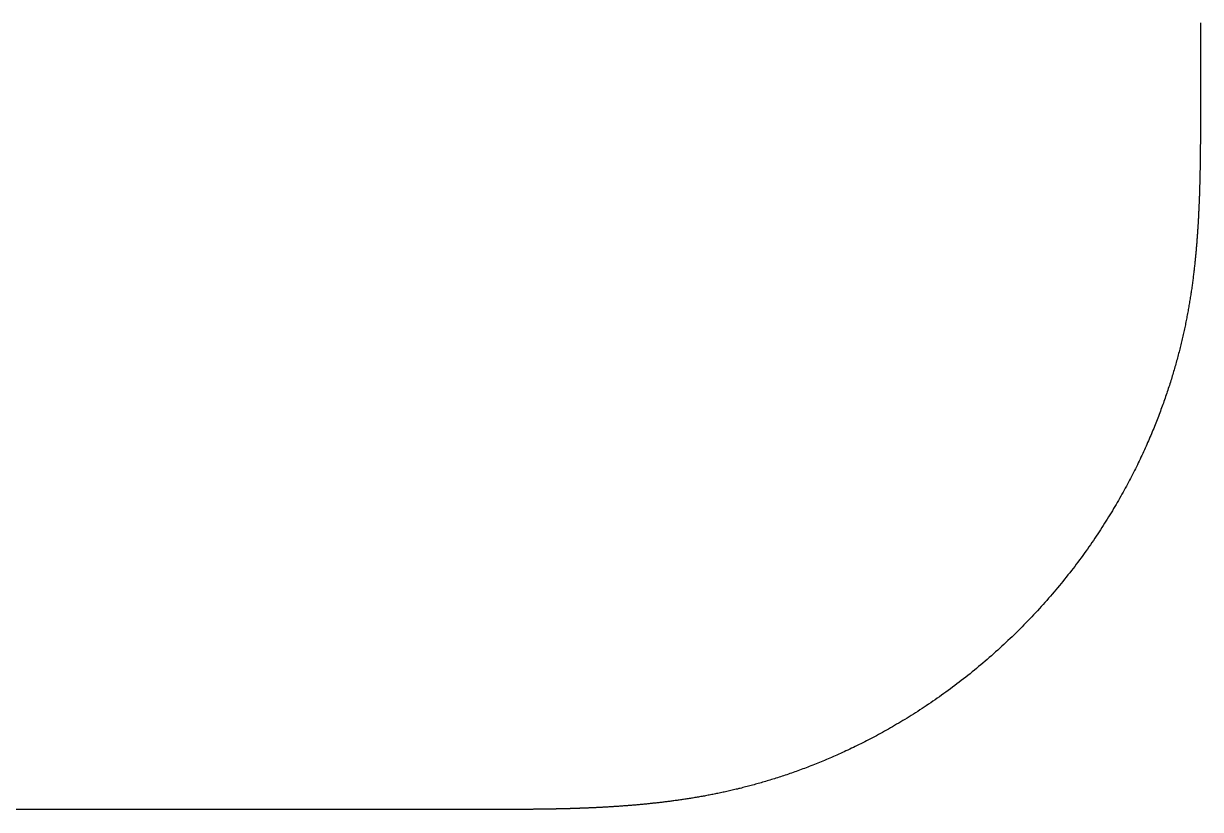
# Model space of a CAD drawing. Extents: x 45 to 235, y 1 to 395.
# Drawn here: x 89.61 to 134.58, y 299.06 to 329.12 of the extents above; entities that cross this region are included whole.
import ezdxf

# ---------------------------------------------------------------- set-up
doc = ezdxf.new("R2010")
doc.units = 0

msp = doc.modelspace()

# ---------------------------------------------------------------- linework, layer by layer
at = {"layer": 'Layer 1'}
for p, q in [((134.584, 329.139), (134.584, 329.116)), ((134.584, 329.116), (134.584, 329.092)), ((134.584, 329.092), (134.584, 329.068)), ((134.584, 329.068), (134.584, 329.045)), ((134.584, 329.045), (134.584, 329.022)), ((134.584, 329.022), (134.584, 328.998)), ((134.584, 328.998), (134.584, 328.975)), ((134.584, 328.975), (134.584, 328.952)), ((134.584, 328.952), (134.584, 328.93)), ((134.584, 328.93), (134.584, 328.907)), ((134.584, 328.907), (134.584, 328.884)), ((134.584, 328.884), (134.584, 328.862)), ((134.584, 328.862), (134.584, 328.84)), ((134.584, 328.84), (134.584, 328.818)), ((134.584, 328.818), (134.584, 328.795)), ((134.584, 328.795), (134.584, 328.774)), ((134.584, 328.774), (134.584, 328.752)), ((134.584, 328.752), (134.584, 328.73)), ((134.584, 328.73), (134.584, 328.709)), ((134.584, 328.709), (134.584, 328.687)), ((134.584, 328.687), (134.584, 328.666)), ((134.584, 328.666), (134.584, 328.645)), ((134.584, 328.645), (134.584, 328.624)), ((134.584, 328.624), (134.584, 328.603)), ((134.584, 328.603), (134.584, 328.583)), ((134.584, 328.583), (134.584, 328.562)), ((134.584, 328.562), (134.584, 328.542)), ((134.584, 328.542), (134.584, 328.521)), ((134.584, 328.521), (134.584, 328.501)), ((134.584, 328.501), (134.584, 328.481)), ((134.584, 328.481), (134.584, 328.461)), ((134.584, 328.461), (134.584, 328.441)), ((134.584, 328.441), (134.584, 328.421)), ((134.584, 328.421), (134.584, 328.402)), ((134.584, 328.402), (134.584, 328.382)), ((134.584, 328.382), (134.584, 328.363)), ((134.584, 328.363), (134.584, 328.343)), ((134.584, 328.343), (134.584, 328.324)), ((134.584, 328.324), (134.584, 328.305)), ((134.584, 328.305), (134.584, 328.286)), ((134.584, 328.286), (134.584, 328.267)), ((134.584, 328.267), (134.584, 328.249)), ((134.584, 328.249), (134.584, 328.23)), ((134.584, 328.23), (134.584, 328.211)), ((134.584, 328.211), (134.584, 328.193)), ((134.584, 328.193), (134.584, 328.175)), ((134.584, 328.175), (134.584, 328.157)), ((134.584, 328.157), (134.584, 328.138)), ((134.584, 328.138), (134.584, 328.121)), ((134.584, 328.121), (134.584, 328.103)), ((134.584, 328.103), (134.584, 328.085)), ((134.584, 328.085), (134.584, 328.067)), ((134.584, 328.067), (134.584, 328.05)), ((134.584, 328.05), (134.584, 328.032)), ((134.584, 328.032), (134.584, 328.015)), ((134.584, 328.015), (134.584, 327.998)), ((134.584, 327.998), (134.584, 327.98)), ((134.584, 327.98), (134.584, 327.963)), ((134.584, 327.963), (134.584, 327.946)), ((134.584, 327.946), (134.584, 327.929)), ((134.584, 327.929), (134.584, 327.913)), ((134.584, 327.913), (134.584, 327.896)), ((134.584, 327.896), (134.584, 327.879)), ((134.584, 327.879), (134.584, 327.863)), ((134.584, 327.863), (134.584, 327.846)), ((134.584, 327.846), (134.584, 327.83)), ((134.584, 327.83), (134.584, 327.814)), ((134.584, 327.814), (134.584, 327.797)), ((134.584, 327.797), (134.584, 327.781)), ((134.584, 327.781), (134.584, 327.765)), ((134.584, 327.765), (134.584, 327.749)), ((134.584, 327.749), (134.584, 327.733)), ((134.584, 327.733), (134.584, 327.718)), ((134.584, 327.718), (134.584, 327.702)), ((134.584, 327.702), (134.584, 327.686)), ((134.584, 327.686), (134.584, 327.671)), ((134.584, 327.671), (134.584, 327.655)), ((134.584, 327.655), (134.584, 327.64)), ((134.584, 327.64), (134.584, 327.624)), ((134.584, 327.624), (134.584, 327.609)), ((134.584, 327.609), (134.584, 327.593)), ((134.584, 327.593), (134.584, 327.578)), ((134.584, 327.578), (134.584, 327.563)), ((134.584, 327.563), (134.584, 327.548)), ((134.584, 327.548), (134.584, 327.533)), ((134.584, 327.533), (134.584, 327.518)), ((134.584, 327.518), (134.584, 327.503)), ((134.584, 327.503), (134.584, 327.488)), ((134.584, 327.488), (134.584, 327.473)), ((134.584, 327.473), (134.584, 327.458)), ((134.584, 327.458), (134.584, 327.443)), ((134.584, 327.443), (134.584, 327.428)), ((134.584, 327.428), (134.584, 327.413)), ((134.584, 327.413), (134.584, 327.399)), ((134.584, 327.399), (134.584, 327.384)), ((134.584, 327.384), (134.584, 327.369)), ((134.584, 327.369), (134.584, 327.354)), ((134.584, 327.354), (134.584, 327.34)), ((134.584, 327.34), (134.584, 327.325)), ((134.584, 327.325), (134.584, 327.31)), ((134.584, 327.31), (134.584, 327.296)), ((134.584, 327.296), (134.584, 327.281)), ((134.584, 327.281), (134.584, 327.267)), ((134.584, 327.267), (134.584, 327.252)), ((134.584, 327.252), (134.584, 327.237)), ((134.584, 327.237), (134.584, 327.223)), ((134.584, 327.223), (134.584, 327.208)), ((134.584, 327.208), (134.584, 327.194)), ((134.584, 327.194), (134.584, 327.179)), ((134.584, 327.179), (134.584, 327.165)), ((134.584, 327.165), (134.584, 327.15)), ((134.584, 327.15), (134.584, 327.135)), ((134.584, 327.135), (134.584, 327.121)), ((134.584, 327.121), (134.584, 327.106)), ((134.584, 327.106), (134.584, 327.092)), ((134.584, 327.092), (134.584, 327.077)), ((134.584, 327.077), (134.584, 327.063)), ((134.584, 327.063), (134.584, 327.048)), ((134.584, 327.048), (134.584, 327.033)), ((134.584, 327.033), (134.584, 327.019)), ((134.584, 327.019), (134.584, 327.004)), ((134.584, 327.004), (134.584, 326.99)), ((134.584, 326.99), (134.584, 326.975)), ((134.584, 326.975), (134.584, 326.961)), ((134.584, 326.961), (134.584, 326.946)), ((134.584, 326.946), (134.584, 326.931)), ((134.584, 326.931), (134.584, 326.917)), ((134.584, 326.917), (134.584, 326.902)), ((134.584, 326.902), (134.584, 326.888)), ((134.584, 326.888), (134.584, 326.873)), ((134.584, 326.873), (134.584, 326.859)), ((134.584, 326.859), (134.584, 326.844)), ((134.584, 326.844), (134.584, 326.83)), ((134.584, 326.83), (134.584, 326.815)), ((134.584, 326.815), (134.584, 326.801)), ((134.584, 326.801), (134.584, 326.786)), ((134.584, 326.786), (134.584, 326.772)), ((134.584, 326.772), (134.584, 326.757)), ((134.584, 326.757), (134.584, 326.743)), ((134.584, 326.743), (134.584, 326.728)), ((134.584, 326.728), (134.584, 326.714)), ((134.584, 326.714), (134.584, 326.699)), ((134.584, 326.699), (134.584, 326.685)), ((134.584, 326.685), (134.584, 326.67)), ((134.584, 326.67), (134.584, 326.656)), ((134.584, 326.656), (134.584, 326.641)), ((134.584, 326.641), (134.584, 326.627)), ((134.584, 326.627), (134.584, 326.613)), ((134.584, 326.613), (134.584, 326.598)), ((134.584, 326.598), (134.584, 326.584)), ((134.584, 326.584), (134.584, 326.569)), ((134.584, 326.569), (134.584, 326.555)), ((134.584, 326.555), (134.584, 326.54)), ((134.584, 326.54), (134.584, 326.526)), ((134.584, 326.526), (134.584, 326.512)), ((134.584, 326.512), (134.584, 326.497)), ((134.584, 326.497), (134.584, 326.483)), ((134.584, 326.483), (134.584, 326.468)), ((134.584, 326.468), (134.584, 326.454)), ((134.584, 326.454), (134.584, 326.439)), ((134.584, 326.439), (134.584, 326.424)), ((134.584, 326.424), (134.584, 326.41)), ((134.584, 326.41), (134.584, 326.395)), ((134.584, 326.395), (134.584, 326.38)), ((134.584, 326.38), (134.584, 326.366)), ((134.584, 326.366), (134.584, 326.351)), ((134.584, 326.351), (134.584, 326.336)), ((134.584, 326.336), (134.584, 326.321)), ((134.584, 326.321), (134.584, 326.306)), ((134.584, 326.306), (134.584, 326.291)), ((134.584, 326.291), (134.584, 326.276)), ((134.584, 326.276), (134.584, 326.261)), ((134.584, 326.261), (134.584, 326.246)), ((134.584, 326.246), (134.584, 326.231)), ((134.584, 326.231), (134.584, 326.216)), ((134.584, 326.216), (134.584, 326.201)), ((134.584, 326.201), (134.584, 326.185)), ((134.584, 326.185), (134.584, 326.17)), ((134.584, 326.17), (134.584, 326.154)), ((134.584, 326.154), (134.584, 326.139)), ((134.584, 326.139), (134.584, 326.123)), ((134.584, 326.123), (134.584, 326.107)), ((134.584, 326.107), (134.584, 326.092)), ((134.584, 326.092), (134.584, 326.076)), ((134.584, 326.076), (134.584, 326.06)), ((134.584, 326.06), (134.584, 326.044)), ((134.584, 326.044), (134.584, 326.028)), ((134.584, 326.028), (134.584, 326.012)), ((134.584, 326.012), (134.584, 325.995)), ((134.584, 325.995), (134.584, 325.979)), ((134.584, 325.979), (134.584, 325.962)), ((134.584, 325.962), (134.584, 325.946)), ((134.584, 325.946), (134.584, 325.929)), ((134.584, 325.929), (134.584, 325.913)), ((134.584, 325.913), (134.584, 325.896)), ((134.584, 325.896), (134.584, 325.879)), ((134.584, 325.879), (134.584, 325.862)), ((134.584, 325.862), (134.584, 325.845)), ((134.584, 325.845), (134.584, 325.828)), ((134.584, 325.828), (134.584, 325.811)), ((134.584, 325.811), (134.584, 325.793)), ((134.584, 325.793), (134.584, 325.776)), ((134.584, 325.776), (134.584, 325.759)), ((134.584, 325.759), (134.584, 325.741)), ((134.584, 325.741), (134.584, 325.723)), ((134.584, 325.723), (134.584, 325.706)), ((134.584, 325.706), (134.584, 325.688)), ((134.584, 325.688), (134.584, 325.67)), ((134.584, 325.67), (134.584, 325.652)), ((134.584, 325.652), (134.584, 325.634)), ((134.584, 325.634), (134.584, 325.616)), ((134.584, 325.43), (134.583, 325.411)), ((134.583, 325.411), (134.583, 325.392)), ((134.583, 325.392), (134.583, 325.373)), ((134.583, 325.373), (134.583, 325.353)), ((134.583, 325.353), (134.583, 325.334)), ((134.583, 325.334), (134.583, 325.315)), ((134.583, 325.315), (134.583, 325.295)), ((134.583, 325.295), (134.583, 325.275)), ((134.583, 325.275), (134.583, 325.256)), ((134.583, 325.256), (134.583, 325.236)), ((134.583, 325.236), (134.583, 325.216)), ((134.583, 325.216), (134.583, 325.196)), ((134.583, 325.196), (134.583, 325.176)), ((134.583, 325.176), (134.583, 325.155)), ((134.584, 325.616), (134.584, 325.598)), ((134.584, 325.598), (134.584, 325.579)), ((134.584, 325.579), (134.584, 325.561)), ((134.584, 325.561), (134.584, 325.543)), ((134.584, 325.543), (134.584, 325.524)), ((134.584, 325.524), (134.584, 325.505)), ((134.584, 325.505), (134.584, 325.487)), ((134.584, 325.487), (134.584, 325.468)), ((134.584, 325.468), (134.584, 325.449)), ((134.584, 325.449), (134.584, 325.43)), ((134.582, 324.82), (134.581, 324.798)), ((134.581, 324.798), (134.581, 324.776)), ((134.581, 324.776), (134.581, 324.754)), ((134.581, 324.754), (134.581, 324.732)), ((134.581, 324.732), (134.581, 324.709)), ((134.583, 325.053), (134.582, 325.032)), ((134.582, 325.032), (134.582, 325.012)), ((134.582, 325.012), (134.582, 324.991)), ((134.582, 324.991), (134.582, 324.97)), ((134.582, 324.97), (134.582, 324.948)), ((134.582, 324.948), (134.582, 324.927)), ((134.582, 324.927), (134.582, 324.906)), ((134.582, 324.906), (134.582, 324.884)), ((134.582, 324.884), (134.582, 324.863)), ((134.582, 324.863), (134.582, 324.841)), ((134.582, 324.841), (134.582, 324.82)), ((134.583, 325.155), (134.583, 325.135)), ((134.583, 325.135), (134.583, 325.115)), ((134.583, 325.115), (134.583, 325.094)), ((134.583, 325.094), (134.583, 325.074)), ((134.583, 325.074), (134.583, 325.053)), ((134.578, 324.291), (134.577, 324.267)), ((134.579, 324.387), (134.578, 324.363)), ((134.578, 324.363), (134.578, 324.339)), ((134.578, 324.339), (134.578, 324.315)), ((134.578, 324.315), (134.578, 324.291)), ((134.58, 324.505), (134.579, 324.481)), ((134.579, 324.481), (134.579, 324.458)), ((134.579, 324.458), (134.579, 324.434)), ((134.579, 324.434), (134.579, 324.411)), ((134.579, 324.411), (134.579, 324.387)), ((134.581, 324.642), (134.58, 324.619)), ((134.58, 324.619), (134.58, 324.597)), ((134.58, 324.597), (134.58, 324.574)), ((134.58, 324.574), (134.58, 324.551)), ((134.58, 324.551), (134.58, 324.528)), ((134.58, 324.528), (134.58, 324.505)), ((134.581, 324.709), (134.581, 324.687)), ((134.581, 324.687), (134.581, 324.665)), ((134.581, 324.665), (134.581, 324.642)), ((134.573, 323.863), (134.572, 323.837)), ((134.572, 323.837), (134.572, 323.811)), ((134.574, 323.941), (134.573, 323.915)), ((134.573, 323.915), (134.573, 323.889)), ((134.573, 323.889), (134.573, 323.863)), ((134.575, 324.018), (134.574, 323.993)), ((134.574, 323.993), (134.574, 323.967)), ((134.574, 323.967), (134.574, 323.941)), ((134.576, 324.094), (134.575, 324.069)), ((134.575, 324.069), (134.575, 324.044)), ((134.575, 324.044), (134.575, 324.018)), ((134.577, 324.194), (134.576, 324.169)), ((134.576, 324.169), (134.576, 324.144)), ((134.576, 324.144), (134.576, 324.119)), ((134.576, 324.119), (134.576, 324.094)), ((134.577, 324.267), (134.577, 324.243)), ((134.577, 324.243), (134.577, 324.218)), ((134.577, 324.218), (134.577, 324.194)), ((134.565, 323.401), (134.564, 323.373)), ((134.564, 323.373), (134.564, 323.344)), ((134.566, 323.457), (134.565, 323.429)), ((134.565, 323.429), (134.565, 323.401)), ((134.567, 323.513), (134.566, 323.485)), ((134.566, 323.485), (134.566, 323.457)), ((134.568, 323.568), (134.567, 323.541)), ((134.567, 323.541), (134.567, 323.513)), ((134.569, 323.623), (134.568, 323.596)), ((134.568, 323.596), (134.568, 323.568)), ((134.57, 323.677), (134.569, 323.65)), ((134.569, 323.65), (134.569, 323.623)), ((134.571, 323.731), (134.57, 323.704)), ((134.57, 323.704), (134.57, 323.677)), ((134.572, 323.811), (134.571, 323.784)), ((134.571, 323.784), (134.571, 323.758)), ((134.571, 323.758), (134.571, 323.731)), ((134.554, 322.962), (134.553, 322.932)), ((134.553, 322.932), (134.553, 322.901)), ((134.555, 322.992), (134.554, 322.962)), ((134.556, 323.022), (134.555, 322.992)), ((134.557, 323.052), (134.556, 323.022)), ((134.558, 323.112), (134.557, 323.082)), ((134.557, 323.082), (134.557, 323.052)), ((134.559, 323.141), (134.558, 323.112)), ((134.56, 323.171), (134.559, 323.141)), ((134.561, 323.229), (134.56, 323.2)), ((134.56, 323.2), (134.56, 323.171)), ((134.562, 323.258), (134.561, 323.229)), ((134.563, 323.316), (134.562, 323.287)), ((134.562, 323.287), (134.562, 323.258)), ((134.564, 323.344), (134.563, 323.316)), ((134.539, 322.492), (134.538, 322.46)), ((134.541, 322.525), (134.539, 322.492)), ((134.542, 322.557), (134.541, 322.525)), ((134.543, 322.589), (134.542, 322.557)), ((134.544, 322.621), (134.543, 322.589)), ((134.545, 322.652), (134.544, 322.621)), ((134.546, 322.684), (134.545, 322.652)), ((134.547, 322.715), (134.546, 322.684)), ((134.548, 322.747), (134.547, 322.715)), ((134.549, 322.778), (134.548, 322.747)), ((134.55, 322.809), (134.549, 322.778)), ((134.551, 322.84), (134.55, 322.809)), ((134.552, 322.871), (134.551, 322.84)), ((134.553, 322.901), (134.552, 322.871)), ((134.52, 322.024), (134.519, 321.989)), ((134.522, 322.058), (134.52, 322.024)), ((134.523, 322.093), (134.522, 322.058)), ((134.525, 322.127), (134.523, 322.093)), ((134.526, 322.161), (134.525, 322.127)), ((134.528, 322.195), (134.526, 322.161)), ((134.529, 322.228), (134.528, 322.195)), ((134.531, 322.262), (134.529, 322.228)), ((134.532, 322.295), (134.531, 322.262)), ((134.533, 322.328), (134.532, 322.295)), ((134.535, 322.361), (134.533, 322.328)), ((134.536, 322.394), (134.535, 322.361)), ((134.537, 322.427), (134.536, 322.394)), ((134.538, 322.46), (134.537, 322.427)), ((134.499, 321.598), (134.497, 321.562)), ((134.501, 321.635), (134.499, 321.598)), ((134.503, 321.671), (134.501, 321.635)), ((134.505, 321.707), (134.503, 321.671)), ((134.507, 321.743), (134.505, 321.707)), ((134.508, 321.779), (134.507, 321.743)), ((134.51, 321.814), (134.508, 321.779)), ((134.512, 321.849), (134.51, 321.814)), ((134.514, 321.885), (134.512, 321.849)), ((134.515, 321.92), (134.514, 321.885)), ((134.517, 321.955), (134.515, 321.92)), ((134.519, 321.989), (134.517, 321.955)), ((134.471, 321.149), (134.468, 321.111)), ((134.474, 321.187), (134.471, 321.149)), ((134.476, 321.226), (134.474, 321.187)), ((134.479, 321.264), (134.476, 321.226)), ((134.481, 321.302), (134.479, 321.264)), ((134.483, 321.339), (134.481, 321.302)), ((134.486, 321.377), (134.483, 321.339)), ((134.488, 321.414), (134.486, 321.377)), ((134.49, 321.451), (134.488, 321.414)), ((134.492, 321.488), (134.49, 321.451)), ((134.495, 321.525), (134.492, 321.488)), ((134.497, 321.562), (134.495, 321.525)), ((134.436, 320.674), (134.432, 320.634)), ((134.439, 320.715), (134.436, 320.674)), ((134.442, 320.755), (134.439, 320.715)), ((134.445, 320.795), (134.442, 320.755)), ((134.448, 320.835), (134.445, 320.795)), ((134.451, 320.875), (134.448, 320.835)), ((134.454, 320.915), (134.451, 320.875)), ((134.457, 320.954), (134.454, 320.915)), ((134.46, 320.994), (134.457, 320.954)), ((134.463, 321.033), (134.46, 320.994)), ((134.466, 321.072), (134.463, 321.033)), ((134.468, 321.111), (134.466, 321.072)), ((134.399, 320.258), (134.395, 320.216)), ((134.403, 320.301), (134.399, 320.258)), ((134.407, 320.343), (134.403, 320.301)), ((134.411, 320.385), (134.407, 320.343)), ((134.414, 320.427), (134.411, 320.385)), ((134.418, 320.469), (134.414, 320.427)), ((134.422, 320.51), (134.418, 320.469)), ((134.425, 320.551), (134.422, 320.51)), ((134.429, 320.593), (134.425, 320.551)), ((134.432, 320.634), (134.429, 320.593)), ((134.349, 319.778), (134.344, 319.733)), ((134.354, 319.823), (134.349, 319.778)), ((134.359, 319.867), (134.354, 319.823)), ((134.364, 319.911), (134.359, 319.867)), ((134.368, 319.955), (134.364, 319.911)), ((134.373, 319.999), (134.368, 319.955)), ((134.378, 320.043), (134.373, 319.999)), ((134.382, 320.086), (134.378, 320.043)), ((134.386, 320.13), (134.382, 320.086)), ((134.391, 320.173), (134.386, 320.13)), ((134.395, 320.216), (134.391, 320.173)), ((134.3, 319.366), (134.294, 319.319)), ((134.306, 319.412), (134.3, 319.366)), ((134.311, 319.459), (134.306, 319.412)), ((134.317, 319.505), (134.311, 319.459)), ((134.323, 319.551), (134.317, 319.505)), ((134.328, 319.597), (134.323, 319.551)), ((134.334, 319.642), (134.328, 319.597)), ((134.339, 319.688), (134.334, 319.642)), ((134.344, 319.733), (134.339, 319.688)), ((134.234, 318.886), (134.226, 318.837)), ((134.241, 318.935), (134.234, 318.886)), ((134.248, 318.984), (134.241, 318.935)), ((134.255, 319.032), (134.248, 318.984)), ((134.262, 319.081), (134.255, 319.032)), ((134.268, 319.129), (134.262, 319.081)), ((134.275, 319.177), (134.268, 319.129)), ((134.281, 319.224), (134.275, 319.177)), ((134.287, 319.272), (134.281, 319.224)), ((134.294, 319.319), (134.287, 319.272)), ((134.163, 318.436), (134.154, 318.385)), ((134.171, 318.487), (134.163, 318.436)), ((134.179, 318.538), (134.171, 318.487)), ((134.188, 318.588), (134.179, 318.538)), ((134.196, 318.639), (134.188, 318.588)), ((134.204, 318.689), (134.196, 318.639)), ((134.211, 318.738), (134.204, 318.689)), ((134.219, 318.788), (134.211, 318.738)), ((134.226, 318.837), (134.219, 318.788)), ((134.089, 318.023), (134.079, 317.97)), ((134.099, 318.075), (134.089, 318.023)), ((134.108, 318.127), (134.099, 318.075)), ((134.118, 318.179), (134.108, 318.127)), ((134.127, 318.231), (134.118, 318.179)), ((134.136, 318.283), (134.127, 318.231)), ((134.145, 318.334), (134.136, 318.283)), ((134.154, 318.385), (134.145, 318.334)), ((133.994, 317.545), (133.983, 317.491)), ((134.006, 317.599), (133.994, 317.545)), ((134.017, 317.652), (134.006, 317.599)), ((134.027, 317.706), (134.017, 317.652)), ((134.038, 317.759), (134.027, 317.706)), ((134.049, 317.812), (134.038, 317.759)), ((134.059, 317.865), (134.049, 317.812)), ((134.069, 317.918), (134.059, 317.865)), ((134.079, 317.97), (134.069, 317.918)), ((133.899, 317.112), (133.886, 317.057)), ((133.912, 317.166), (133.899, 317.112)), ((133.924, 317.221), (133.912, 317.166)), ((133.936, 317.275), (133.924, 317.221)), ((133.948, 317.329), (133.936, 317.275)), ((133.96, 317.384), (133.948, 317.329)), ((133.972, 317.438), (133.96, 317.384)), ((133.983, 317.491), (133.972, 317.438)), ((133.792, 316.669), (133.778, 316.613)), ((133.806, 316.725), (133.792, 316.669)), ((133.82, 316.781), (133.806, 316.725)), ((133.834, 316.836), (133.82, 316.781)), ((133.847, 316.892), (133.834, 316.836)), ((133.86, 316.947), (133.847, 316.892)), ((133.873, 317.002), (133.86, 316.947)), ((133.886, 317.057), (133.873, 317.002)), ((133.674, 316.218), (133.658, 316.161)), ((133.689, 316.275), (133.674, 316.218)), ((133.705, 316.332), (133.689, 316.275)), ((133.72, 316.388), (133.705, 316.332)), ((133.735, 316.445), (133.72, 316.388)), ((133.749, 316.501), (133.735, 316.445)), ((133.764, 316.557), (133.749, 316.501)), ((133.778, 316.613), (133.764, 316.557)), ((133.542, 315.756), (133.525, 315.697)), ((133.559, 315.814), (133.542, 315.756)), ((133.576, 315.873), (133.559, 315.814)), ((133.593, 315.931), (133.576, 315.873)), ((133.61, 315.988), (133.593, 315.931)), ((133.626, 316.046), (133.61, 315.988)), ((133.642, 316.104), (133.626, 316.046)), ((133.658, 316.161), (133.642, 316.104)), ((133.396, 315.281), (133.376, 315.221)), ((133.415, 315.341), (133.396, 315.281)), ((133.434, 315.401), (133.415, 315.341)), ((133.452, 315.461), (133.434, 315.401)), ((133.471, 315.52), (133.452, 315.461)), ((133.489, 315.58), (133.471, 315.52)), ((133.507, 315.639), (133.489, 315.58)), ((133.525, 315.697), (133.507, 315.639)), ((133.254, 314.855), (133.233, 314.793)), ((133.275, 314.916), (133.254, 314.855)), ((133.296, 314.978), (133.275, 314.916)), ((133.316, 315.039), (133.296, 314.978)), ((133.336, 315.1), (133.316, 315.039)), ((133.356, 315.161), (133.336, 315.1)), ((133.376, 315.221), (133.356, 315.161)), ((133.098, 314.416), (133.075, 314.352)), ((133.122, 314.479), (133.098, 314.416)), ((133.144, 314.543), (133.122, 314.479)), ((133.167, 314.605), (133.144, 314.543)), ((133.189, 314.668), (133.167, 314.605)), ((133.211, 314.731), (133.189, 314.668)), ((133.233, 314.793), (133.211, 314.731)), ((132.928, 313.965), (132.902, 313.899)), ((132.953, 314.03), (132.928, 313.965)), ((132.978, 314.095), (132.953, 314.03)), ((133.003, 314.16), (132.978, 314.095)), ((133.027, 314.224), (133.003, 314.16)), ((133.051, 314.288), (133.027, 314.224)), ((133.075, 314.352), (133.051, 314.288)), ((132.741, 313.5), (132.713, 313.433)), ((132.769, 313.567), (132.741, 313.5)), ((132.796, 313.634), (132.769, 313.567)), ((132.823, 313.701), (132.796, 313.634)), ((132.85, 313.767), (132.823, 313.701)), ((132.876, 313.833), (132.85, 313.767)), ((132.902, 313.899), (132.876, 313.833)), ((132.566, 313.091), (132.535, 313.022)), ((132.596, 313.16), (132.566, 313.091)), ((132.626, 313.228), (132.596, 313.16)), ((132.655, 313.297), (132.626, 313.228)), ((132.684, 313.365), (132.655, 313.297)), ((132.713, 313.433), (132.684, 313.365)), ((132.344, 312.6), (132.31, 312.529)), ((132.377, 312.671), (132.344, 312.6)), ((132.409, 312.742), (132.377, 312.671)), ((132.441, 312.812), (132.409, 312.742)), ((132.473, 312.882), (132.441, 312.812)), ((132.504, 312.952), (132.473, 312.882)), ((132.535, 313.022), (132.504, 312.952)), ((132.136, 312.168), (132.1, 312.094)), ((132.172, 312.24), (132.136, 312.168)), ((132.207, 312.313), (132.172, 312.24)), ((132.242, 312.385), (132.207, 312.313)), ((132.276, 312.457), (132.242, 312.385)), ((132.31, 312.529), (132.276, 312.457)), ((131.911, 311.724), (131.872, 311.649)), ((131.95, 311.799), (131.911, 311.724)), ((131.988, 311.873), (131.95, 311.799)), ((132.026, 311.947), (131.988, 311.873)), ((132.063, 312.021), (132.026, 311.947)), ((132.1, 312.094), (132.063, 312.021)), ((131.669, 311.269), (131.626, 311.192)), ((131.71, 311.346), (131.669, 311.269)), ((131.752, 311.422), (131.71, 311.346)), ((131.792, 311.498), (131.752, 311.422)), ((131.833, 311.574), (131.792, 311.498)), ((131.872, 311.649), (131.833, 311.574)), ((131.406, 310.804), (131.36, 310.725)), ((131.451, 310.882), (131.406, 310.804)), ((131.496, 310.96), (131.451, 310.882)), ((131.54, 311.038), (131.496, 310.96)), ((131.583, 311.115), (131.54, 311.038)), ((131.626, 311.192), (131.583, 311.115)), ((131.172, 310.408), (131.123, 310.328)), ((131.22, 310.488), (131.172, 310.408)), ((131.267, 310.567), (131.22, 310.488)), ((131.314, 310.646), (131.267, 310.567)), ((131.36, 310.725), (131.314, 310.646)), ((130.87, 309.924), (130.818, 309.843)), ((130.922, 310.006), (130.87, 309.924)), ((130.973, 310.087), (130.922, 310.006)), ((131.024, 310.167), (130.973, 310.087)), ((131.074, 310.248), (131.024, 310.167)), ((131.123, 310.328), (131.074, 310.248)), ((130.548, 309.433), (130.492, 309.351)), ((130.603, 309.516), (130.548, 309.433)), ((130.658, 309.598), (130.603, 309.516)), ((130.712, 309.68), (130.658, 309.598)), ((130.765, 309.761), (130.712, 309.68)), ((130.818, 309.843), (130.765, 309.761)), ((130.263, 309.021), (130.204, 308.939)), ((130.321, 309.104), (130.263, 309.021)), ((130.378, 309.186), (130.321, 309.104)), ((130.435, 309.269), (130.378, 309.186)), ((130.492, 309.351), (130.435, 309.269)), ((129.964, 308.608), (129.902, 308.525)), ((130.024, 308.691), (129.964, 308.608)), ((130.085, 308.773), (130.024, 308.691)), ((130.145, 308.856), (130.085, 308.773)), ((130.204, 308.939), (130.145, 308.856)), ((129.587, 308.114), (129.522, 308.031)), ((129.651, 308.196), (129.587, 308.114)), ((129.715, 308.278), (129.651, 308.196)), ((129.778, 308.36), (129.715, 308.278)), ((129.84, 308.443), (129.778, 308.36)), ((129.902, 308.525), (129.84, 308.443)), ((129.259, 307.704), (129.192, 307.623)), ((129.326, 307.786), (129.259, 307.704)), ((129.392, 307.868), (129.326, 307.786)), ((129.457, 307.949), (129.392, 307.868)), ((129.522, 308.031), (129.457, 307.949)), ((128.851, 307.219), (128.781, 307.139)), ((128.92, 307.299), (128.851, 307.219)), ((128.989, 307.38), (128.92, 307.299)), ((129.057, 307.461), (128.989, 307.38)), ((129.125, 307.542), (129.057, 307.461)), ((129.192, 307.623), (129.125, 307.542)), ((128.427, 306.742), (128.355, 306.664)), ((128.499, 306.821), (128.427, 306.742)), ((128.57, 306.9), (128.499, 306.821)), ((128.641, 306.979), (128.57, 306.9)), ((128.711, 307.059), (128.641, 306.979)), ((128.781, 307.139), (128.711, 307.059)), ((128.063, 306.352), (127.989, 306.275)), ((128.137, 306.43), (128.063, 306.352)), ((128.21, 306.507), (128.137, 306.43)), ((128.283, 306.585), (128.21, 306.507)), ((128.355, 306.664), (128.283, 306.585)), ((127.613, 305.894), (127.537, 305.819)), ((127.689, 305.97), (127.613, 305.894)), ((127.765, 306.046), (127.689, 305.97)), ((127.84, 306.122), (127.765, 306.046)), ((127.915, 306.198), (127.84, 306.122)), ((127.989, 306.275), (127.915, 306.198)), ((127.15, 305.448), (127.072, 305.374)), ((127.229, 305.521), (127.15, 305.448)), ((127.306, 305.595), (127.229, 305.521)), ((127.384, 305.669), (127.306, 305.595)), ((127.461, 305.744), (127.384, 305.669)), ((127.537, 305.819), (127.461, 305.744)), ((126.595, 304.942), (126.515, 304.872)), ((126.675, 305.013), (126.595, 304.942)), ((126.755, 305.085), (126.675, 305.013)), ((126.835, 305.157), (126.755, 305.085)), ((126.914, 305.229), (126.835, 305.157)), ((126.993, 305.301), (126.914, 305.229)), ((127.072, 305.374), (126.993, 305.301)), ((126.108, 304.525), (126.026, 304.457)), ((126.19, 304.593), (126.108, 304.525)), ((126.271, 304.662), (126.19, 304.593)), ((126.353, 304.732), (126.271, 304.662)), ((126.434, 304.802), (126.353, 304.732)), ((126.515, 304.872), (126.434, 304.802)), ((125.529, 304.057), (125.445, 303.992)), ((125.612, 304.123), (125.529, 304.057)), ((125.695, 304.189), (125.612, 304.123)), ((125.778, 304.255), (125.695, 304.189)), ((125.861, 304.322), (125.778, 304.255)), ((125.943, 304.389), (125.861, 304.322)), ((126.026, 304.457), (125.943, 304.389)), ((124.943, 303.614), (124.859, 303.553)), ((125.027, 303.676), (124.943, 303.614)), ((125.11, 303.738), (125.027, 303.676)), ((125.194, 303.801), (125.11, 303.738)), ((125.278, 303.864), (125.194, 303.801)), ((125.362, 303.928), (125.278, 303.864)), ((125.445, 303.992), (125.362, 303.928)), ((124.274, 303.142), (124.191, 303.085)), ((124.357, 303.198), (124.274, 303.142)), ((124.44, 303.256), (124.357, 303.198)), ((124.524, 303.314), (124.44, 303.256)), ((124.608, 303.373), (124.524, 303.314)), ((124.691, 303.432), (124.608, 303.373)), ((124.775, 303.492), (124.691, 303.432)), ((124.859, 303.553), (124.775, 303.492)), ((123.615, 302.71), (123.534, 302.659)), ((123.697, 302.761), (123.615, 302.71)), ((123.779, 302.814), (123.697, 302.761)), ((123.861, 302.867), (123.779, 302.814)), ((123.943, 302.92), (123.861, 302.867)), ((124.025, 302.975), (123.943, 302.92)), ((124.108, 303.03), (124.025, 302.975)), ((124.191, 303.085), (124.108, 303.03)), ((122.894, 302.272), (122.816, 302.227)), ((122.973, 302.318), (122.894, 302.272)), ((123.052, 302.365), (122.973, 302.318)), ((123.132, 302.412), (123.052, 302.365)), ((123.212, 302.46), (123.132, 302.412)), ((123.292, 302.509), (123.212, 302.46)), ((123.372, 302.558), (123.292, 302.509)), ((123.453, 302.608), (123.372, 302.558)), ((123.534, 302.659), (123.453, 302.608)), ((122.051, 301.804), (121.976, 301.765)), ((122.126, 301.844), (122.051, 301.804)), ((122.201, 301.884), (122.126, 301.844)), ((122.276, 301.925), (122.201, 301.884)), ((122.352, 301.966), (122.276, 301.925)), ((122.429, 302.008), (122.352, 301.966)), ((122.505, 302.051), (122.429, 302.008)), ((122.582, 302.094), (122.505, 302.051)), ((122.66, 302.137), (122.582, 302.094)), ((122.738, 302.182), (122.66, 302.137)), ((122.816, 302.227), (122.738, 302.182)), ((121.108, 301.335), (121.038, 301.302)), ((121.179, 301.368), (121.108, 301.335)), ((121.25, 301.402), (121.179, 301.368)), ((121.321, 301.436), (121.25, 301.402)), ((121.392, 301.47), (121.321, 301.436)), ((121.464, 301.506), (121.392, 301.47)), ((121.536, 301.541), (121.464, 301.506)), ((121.609, 301.577), (121.536, 301.541)), ((121.681, 301.614), (121.609, 301.577)), ((121.755, 301.651), (121.681, 301.614)), ((121.828, 301.688), (121.755, 301.651)), ((121.902, 301.726), (121.828, 301.688)), ((121.976, 301.765), (121.902, 301.726)), ((120.089, 300.886), (120.024, 300.859)), ((120.155, 300.913), (120.089, 300.886)), ((120.221, 300.941), (120.155, 300.913)), ((120.288, 300.969), (120.221, 300.941)), ((120.354, 300.997), (120.288, 300.969)), ((120.421, 301.026), (120.354, 300.997)), ((120.489, 301.055), (120.421, 301.026)), ((120.556, 301.084), (120.489, 301.055)), ((120.624, 301.114), (120.556, 301.084)), ((120.692, 301.144), (120.624, 301.114)), ((120.761, 301.175), (120.692, 301.144)), ((120.83, 301.206), (120.761, 301.175)), ((120.899, 301.237), (120.83, 301.206)), ((120.968, 301.269), (120.899, 301.237)), ((121.038, 301.302), (120.968, 301.269)), ((118.955, 300.455), (118.895, 300.434)), ((119.016, 300.476), (118.955, 300.455)), ((119.077, 300.498), (119.016, 300.476)), ((119.138, 300.519), (119.077, 300.498)), ((119.199, 300.542), (119.138, 300.519)), ((119.261, 300.564), (119.199, 300.542)), ((119.323, 300.587), (119.261, 300.564)), ((119.385, 300.61), (119.323, 300.587)), ((119.448, 300.633), (119.385, 300.61)), ((119.511, 300.657), (119.448, 300.633)), ((119.574, 300.681), (119.511, 300.657)), ((119.637, 300.706), (119.574, 300.681)), ((119.701, 300.73), (119.637, 300.706)), ((119.765, 300.755), (119.701, 300.73)), ((119.829, 300.781), (119.765, 300.755)), ((119.894, 300.807), (119.829, 300.781)), ((119.959, 300.833), (119.894, 300.807)), ((120.024, 300.859), (119.959, 300.833)), ((117.47, 299.994), (117.416, 299.98)), ((117.524, 300.009), (117.47, 299.994)), ((117.578, 300.024), (117.524, 300.009)), ((117.633, 300.039), (117.578, 300.024)), ((117.687, 300.054), (117.633, 300.039)), ((117.742, 300.07), (117.687, 300.054)), ((117.798, 300.086), (117.742, 300.07)), ((117.853, 300.102), (117.798, 300.086)), ((117.909, 300.118), (117.853, 300.102)), ((117.965, 300.135), (117.909, 300.118)), ((118.021, 300.152), (117.965, 300.135)), ((118.077, 300.169), (118.021, 300.152)), ((118.134, 300.186), (118.077, 300.169)), ((118.191, 300.203), (118.134, 300.186)), ((118.248, 300.221), (118.191, 300.203)), ((118.306, 300.239), (118.248, 300.221)), ((118.363, 300.257), (118.306, 300.239)), ((118.421, 300.276), (118.363, 300.257)), ((118.48, 300.295), (118.421, 300.276)), ((118.538, 300.314), (118.48, 300.295)), ((118.597, 300.333), (118.538, 300.314)), ((118.656, 300.353), (118.597, 300.333)), ((118.715, 300.373), (118.656, 300.353)), ((118.775, 300.393), (118.715, 300.373)), ((118.835, 300.413), (118.775, 300.393)), ((118.895, 300.434), (118.835, 300.413)), ((115.4, 299.537), (115.355, 299.53)), ((115.445, 299.545), (115.4, 299.537)), ((115.49, 299.553), (115.445, 299.545)), ((115.536, 299.561), (115.49, 299.553)), ((115.581, 299.569), (115.536, 299.561)), ((115.627, 299.577), (115.581, 299.569)), ((115.673, 299.586), (115.627, 299.577)), ((115.719, 299.594), (115.673, 299.586)), ((115.766, 299.603), (115.719, 299.594)), ((115.812, 299.612), (115.766, 299.603)), ((115.859, 299.621), (115.812, 299.612)), ((115.906, 299.63), (115.859, 299.621)), ((115.953, 299.639), (115.906, 299.63)), ((116.001, 299.649), (115.953, 299.639)), ((116.049, 299.658), (116.001, 299.649)), ((116.096, 299.668), (116.049, 299.658)), ((116.145, 299.678), (116.096, 299.668)), ((116.193, 299.688), (116.145, 299.678)), ((116.241, 299.698), (116.193, 299.688)), ((116.29, 299.708), (116.241, 299.698)), ((116.339, 299.719), (116.29, 299.708)), ((116.388, 299.729), (116.339, 299.719)), ((116.438, 299.74), (116.388, 299.729)), ((116.487, 299.751), (116.438, 299.74)), ((116.537, 299.762), (116.487, 299.751)), ((116.587, 299.774), (116.537, 299.762)), ((116.637, 299.785), (116.587, 299.774)), ((116.687, 299.797), (116.637, 299.785)), ((116.738, 299.809), (116.687, 299.797)), ((116.789, 299.821), (116.738, 299.809)), ((116.84, 299.833), (116.789, 299.821)), ((116.891, 299.845), (116.84, 299.833)), ((116.943, 299.858), (116.891, 299.845)), ((116.994, 299.87), (116.943, 299.858)), ((117.046, 299.883), (116.994, 299.87)), ((117.099, 299.897), (117.046, 299.883)), ((117.151, 299.91), (117.099, 299.897)), ((117.203, 299.923), (117.151, 299.91)), ((117.256, 299.937), (117.203, 299.923)), ((117.309, 299.951), (117.256, 299.937)), ((117.363, 299.965), (117.309, 299.951)), ((117.416, 299.98), (117.363, 299.965)), ((110.197, 299.086), (110.177, 299.085)), ((110.216, 299.086), (110.197, 299.086)), ((110.236, 299.087), (110.216, 299.086)), ((110.256, 299.087), (110.236, 299.087)), ((110.276, 299.088), (110.256, 299.087)), ((110.296, 299.088), (110.276, 299.088)), ((110.316, 299.089), (110.296, 299.088)), ((110.336, 299.089), (110.316, 299.089)), ((110.356, 299.09), (110.336, 299.089)), ((110.376, 299.09), (110.356, 299.09)), ((110.397, 299.091), (110.376, 299.09)), ((110.417, 299.091), (110.397, 299.091)), ((110.438, 299.092), (110.417, 299.091)), ((110.459, 299.093), (110.438, 299.092)), ((110.48, 299.093), (110.459, 299.093)), ((110.5, 299.094), (110.48, 299.093)), ((110.522, 299.094), (110.5, 299.094)), ((110.543, 299.095), (110.522, 299.094)), ((110.564, 299.096), (110.543, 299.095)), ((110.585, 299.096), (110.564, 299.096)), ((110.607, 299.097), (110.585, 299.096)), ((110.628, 299.098), (110.607, 299.097)), ((110.65, 299.098), (110.628, 299.098)), ((110.672, 299.099), (110.65, 299.098)), ((110.694, 299.1), (110.672, 299.099)), ((110.716, 299.1), (110.694, 299.1)), ((110.738, 299.101), (110.716, 299.1)), ((110.76, 299.102), (110.738, 299.101)), ((110.782, 299.103), (110.76, 299.102)), ((110.805, 299.103), (110.782, 299.103)), ((110.828, 299.104), (110.805, 299.103)), ((110.85, 299.105), (110.828, 299.104)), ((110.873, 299.106), (110.85, 299.105)), ((110.896, 299.107), (110.873, 299.106)), ((110.919, 299.107), (110.896, 299.107)), ((110.942, 299.108), (110.919, 299.107)), ((110.966, 299.109), (110.942, 299.108)), ((110.989, 299.11), (110.966, 299.109)), ((111.013, 299.111), (110.989, 299.11)), ((111.036, 299.112), (111.013, 299.111)), ((111.06, 299.113), (111.036, 299.112)), ((111.084, 299.114), (111.06, 299.113)), ((111.108, 299.115), (111.084, 299.114)), ((111.132, 299.116), (111.108, 299.115)), ((111.157, 299.117), (111.132, 299.116)), ((111.181, 299.118), (111.157, 299.117)), ((111.206, 299.119), (111.181, 299.118)), ((111.23, 299.12), (111.206, 299.119)), ((111.255, 299.121), (111.23, 299.12)), ((111.28, 299.122), (111.255, 299.121)), ((111.305, 299.123), (111.28, 299.122)), ((111.33, 299.124), (111.305, 299.123)), ((111.356, 299.125), (111.33, 299.124)), ((111.381, 299.127), (111.356, 299.125)), ((111.406, 299.128), (111.381, 299.127)), ((111.432, 299.129), (111.406, 299.128)), ((111.458, 299.13), (111.432, 299.129)), ((111.484, 299.131), (111.458, 299.13)), ((111.51, 299.133), (111.484, 299.131)), ((111.536, 299.134), (111.51, 299.133)), ((111.562, 299.135), (111.536, 299.134)), ((111.589, 299.137), (111.562, 299.135)), ((111.615, 299.138), (111.589, 299.137)), ((111.642, 299.139), (111.615, 299.138)), ((111.668, 299.141), (111.642, 299.139)), ((111.695, 299.142), (111.668, 299.141)), ((111.722, 299.144), (111.695, 299.142)), ((111.749, 299.145), (111.722, 299.144)), ((111.777, 299.146), (111.749, 299.145)), ((111.804, 299.148), (111.777, 299.146)), ((111.831, 299.149), (111.804, 299.148)), ((111.859, 299.151), (111.831, 299.149)), ((111.887, 299.153), (111.859, 299.151)), ((111.915, 299.154), (111.887, 299.153)), ((111.943, 299.156), (111.915, 299.154)), ((111.971, 299.158), (111.943, 299.156)), ((111.999, 299.159), (111.971, 299.158)), ((112.027, 299.161), (111.999, 299.159)), ((112.056, 299.163), (112.027, 299.161)), ((112.084, 299.164), (112.056, 299.163)), ((112.113, 299.166), (112.084, 299.164)), ((112.142, 299.168), (112.113, 299.166)), ((112.171, 299.17), (112.142, 299.168)), ((112.2, 299.172), (112.171, 299.17)), ((112.229, 299.174), (112.2, 299.172)), ((112.259, 299.176), (112.229, 299.174)), ((112.288, 299.178), (112.259, 299.176)), ((112.318, 299.18), (112.288, 299.178)), ((112.348, 299.182), (112.318, 299.18)), ((112.378, 299.184), (112.348, 299.182)), ((112.408, 299.186), (112.378, 299.184)), ((112.438, 299.188), (112.408, 299.186)), ((112.469, 299.19), (112.438, 299.188)), ((112.499, 299.192), (112.469, 299.19)), ((112.53, 299.195), (112.499, 299.192)), ((112.56, 299.197), (112.53, 299.195)), ((112.591, 299.199), (112.56, 299.197)), ((112.622, 299.202), (112.591, 299.199)), ((112.654, 299.204), (112.622, 299.202)), ((112.685, 299.206), (112.654, 299.204)), ((112.717, 299.209), (112.685, 299.206)), ((112.748, 299.211), (112.717, 299.209)), ((112.78, 299.214), (112.748, 299.211)), ((112.812, 299.217), (112.78, 299.214)), ((112.844, 299.219), (112.812, 299.217)), ((112.876, 299.222), (112.844, 299.219)), ((112.909, 299.225), (112.876, 299.222)), ((112.941, 299.227), (112.909, 299.225)), ((112.974, 299.23), (112.941, 299.227)), ((113.007, 299.233), (112.974, 299.23)), ((113.04, 299.236), (113.007, 299.233)), ((113.073, 299.239), (113.04, 299.236)), ((113.107, 299.242), (113.073, 299.239)), ((113.14, 299.245), (113.107, 299.242)), ((113.174, 299.248), (113.14, 299.245)), ((113.208, 299.251), (113.174, 299.248)), ((113.242, 299.254), (113.208, 299.251)), ((113.276, 299.257), (113.242, 299.254)), ((113.31, 299.261), (113.276, 299.257)), ((113.345, 299.264), (113.31, 299.261)), ((113.38, 299.268), (113.345, 299.264)), ((113.414, 299.271), (113.38, 299.268)), ((113.45, 299.274), (113.414, 299.271)), ((113.485, 299.278), (113.45, 299.274)), ((113.52, 299.282), (113.485, 299.278)), ((113.556, 299.285), (113.52, 299.282)), ((113.591, 299.289), (113.556, 299.285)), ((113.627, 299.293), (113.591, 299.289)), ((113.663, 299.297), (113.627, 299.293)), ((113.7, 299.301), (113.663, 299.297)), ((113.736, 299.305), (113.7, 299.301)), ((113.773, 299.309), (113.736, 299.305)), ((113.81, 299.313), (113.773, 299.309)), ((113.847, 299.317), (113.81, 299.313)), ((113.884, 299.321), (113.847, 299.317)), ((113.921, 299.325), (113.884, 299.321)), ((113.959, 299.33), (113.921, 299.325)), ((113.996, 299.334), (113.959, 299.33)), ((114.034, 299.339), (113.996, 299.334)), ((114.072, 299.343), (114.034, 299.339)), ((114.111, 299.348), (114.072, 299.343)), ((114.149, 299.353), (114.111, 299.348)), ((114.188, 299.358), (114.149, 299.353)), ((114.227, 299.363), (114.188, 299.358)), ((114.266, 299.368), (114.227, 299.363)), ((114.305, 299.373), (114.266, 299.368)), ((114.345, 299.378), (114.305, 299.373)), ((114.385, 299.383), (114.345, 299.378)), ((114.424, 299.388), (114.385, 299.383)), ((114.465, 299.394), (114.424, 299.388)), ((114.505, 299.399), (114.465, 299.394)), ((114.545, 299.405), (114.505, 299.399)), ((114.586, 299.41), (114.545, 299.405)), ((114.627, 299.416), (114.586, 299.41)), ((114.668, 299.422), (114.627, 299.416)), ((114.71, 299.428), (114.668, 299.422)), ((114.751, 299.434), (114.71, 299.428)), ((114.793, 299.44), (114.751, 299.434)), ((114.835, 299.446), (114.793, 299.44)), ((114.877, 299.453), (114.835, 299.446)), ((114.92, 299.459), (114.877, 299.453)), ((114.962, 299.466), (114.92, 299.459)), ((115.005, 299.472), (114.962, 299.466)), ((115.048, 299.479), (115.005, 299.472)), ((115.091, 299.486), (115.048, 299.479)), ((115.135, 299.493), (115.091, 299.486)), ((115.179, 299.5), (115.135, 299.493)), ((115.222, 299.507), (115.179, 299.5)), ((115.267, 299.515), (115.222, 299.507)), ((115.311, 299.522), (115.267, 299.515)), ((115.355, 299.53), (115.311, 299.522)), ((103.369, 299.062), (85.0071, 299.062)), ((103.395, 299.062), (103.369, 299.062)), ((103.42, 299.062), (103.395, 299.062)), ((103.446, 299.062), (103.42, 299.062)), ((103.471, 299.062), (103.446, 299.062)), ((103.496, 299.062), (103.471, 299.062)), ((103.522, 299.062), (103.496, 299.062)), ((103.547, 299.062), (103.522, 299.062)), ((103.572, 299.062), (103.547, 299.062)), ((103.596, 299.062), (103.572, 299.062)), ((103.621, 299.062), (103.596, 299.062)), ((103.646, 299.062), (103.621, 299.062)), ((103.67, 299.062), (103.646, 299.062)), ((103.695, 299.062), (103.67, 299.062)), ((103.719, 299.062), (103.695, 299.062)), ((103.743, 299.062), (103.719, 299.062)), ((103.767, 299.062), (103.743, 299.062)), ((103.791, 299.062), (103.767, 299.062)), ((103.815, 299.062), (103.791, 299.062)), ((103.838, 299.062), (103.815, 299.062)), ((103.862, 299.062), (103.838, 299.062)), ((103.885, 299.062), (103.862, 299.062)), ((103.909, 299.062), (103.885, 299.062)), ((103.932, 299.062), (103.909, 299.062)), ((103.955, 299.062), (103.932, 299.062)), ((103.978, 299.062), (103.955, 299.062)), ((104.001, 299.062), (103.978, 299.062)), ((104.024, 299.062), (104.001, 299.062)), ((104.046, 299.062), (104.024, 299.062)), ((104.069, 299.062), (104.046, 299.062)), ((104.091, 299.062), (104.069, 299.062)), ((104.114, 299.062), (104.091, 299.062)), ((104.136, 299.062), (104.114, 299.062)), ((104.158, 299.062), (104.136, 299.062)), ((104.18, 299.062), (104.158, 299.062)), ((104.202, 299.062), (104.18, 299.062)), ((104.224, 299.062), (104.202, 299.062)), ((104.246, 299.062), (104.224, 299.062)), ((104.268, 299.062), (104.246, 299.062)), ((104.289, 299.062), (104.268, 299.062)), ((104.311, 299.062), (104.289, 299.062)), ((104.332, 299.062), (104.311, 299.062)), ((104.354, 299.062), (104.332, 299.062)), ((104.375, 299.062), (104.354, 299.062)), ((104.396, 299.062), (104.375, 299.062)), ((104.417, 299.062), (104.396, 299.062)), ((104.438, 299.062), (104.417, 299.062)), ((104.459, 299.062), (104.438, 299.062)), ((104.48, 299.062), (104.459, 299.062)), ((104.501, 299.062), (104.48, 299.062)), ((104.521, 299.062), (104.501, 299.062)), ((104.542, 299.062), (104.521, 299.062)), ((104.562, 299.062), (104.542, 299.062)), ((104.583, 299.062), (104.562, 299.062)), ((104.603, 299.062), (104.583, 299.062)), ((104.623, 299.062), (104.603, 299.062)), ((104.643, 299.062), (104.623, 299.062)), ((104.663, 299.062), (104.643, 299.062)), ((104.683, 299.062), (104.663, 299.062)), ((104.703, 299.062), (104.683, 299.062)), ((104.722, 299.062), (104.703, 299.062)), ((104.742, 299.062), (104.722, 299.062)), ((104.761, 299.062), (104.742, 299.062)), ((104.781, 299.062), (104.761, 299.062)), ((104.8, 299.062), (104.781, 299.062)), ((104.819, 299.062), (104.8, 299.062)), ((104.838, 299.062), (104.819, 299.062)), ((104.857, 299.062), (104.838, 299.062)), ((104.876, 299.062), (104.857, 299.062)), ((104.895, 299.062), (104.876, 299.062)), ((104.914, 299.062), (104.895, 299.062)), ((104.932, 299.062), (104.914, 299.062)), ((104.951, 299.062), (104.932, 299.062)), ((104.969, 299.062), (104.951, 299.062)), ((104.987, 299.062), (104.969, 299.062)), ((105.005, 299.062), (104.987, 299.062)), ((105.023, 299.062), (105.005, 299.062)), ((105.041, 299.062), (105.023, 299.062)), ((105.059, 299.062), (105.041, 299.062)), ((105.077, 299.062), (105.059, 299.062)), ((105.095, 299.062), (105.077, 299.062)), ((105.112, 299.062), (105.095, 299.062)), ((105.129, 299.062), (105.112, 299.062)), ((105.147, 299.062), (105.129, 299.062)), ((105.164, 299.062), (105.147, 299.062)), ((105.181, 299.062), (105.164, 299.062)), ((105.198, 299.062), (105.181, 299.062)), ((105.215, 299.062), (105.198, 299.062)), ((105.232, 299.062), (105.215, 299.062)), ((105.249, 299.062), (105.232, 299.062)), ((105.265, 299.062), (105.249, 299.062)), ((105.282, 299.062), (105.265, 299.062)), ((105.298, 299.062), (105.282, 299.062)), ((105.315, 299.062), (105.298, 299.062)), ((105.331, 299.062), (105.315, 299.062)), ((105.347, 299.062), (105.331, 299.062)), ((105.363, 299.062), (105.347, 299.062)), ((105.379, 299.062), (105.363, 299.062)), ((105.395, 299.062), (105.379, 299.062)), ((105.411, 299.062), (105.395, 299.062)), ((105.427, 299.062), (105.411, 299.062)), ((105.443, 299.062), (105.427, 299.062)), ((105.459, 299.062), (105.443, 299.062)), ((105.474, 299.062), (105.459, 299.062)), ((105.49, 299.062), (105.474, 299.062)), ((105.505, 299.062), (105.49, 299.062)), ((105.521, 299.062), (105.505, 299.062)), ((105.536, 299.062), (105.521, 299.062)), ((105.551, 299.062), (105.536, 299.062)), ((105.566, 299.062), (105.551, 299.062)), ((105.582, 299.062), (105.566, 299.062)), ((105.597, 299.062), (105.582, 299.062)), ((105.612, 299.062), (105.597, 299.062)), ((105.627, 299.062), (105.612, 299.062)), ((105.642, 299.062), (105.627, 299.062)), ((105.657, 299.062), (105.642, 299.062)), ((105.672, 299.062), (105.657, 299.062)), ((105.687, 299.062), (105.672, 299.062)), ((105.702, 299.062), (105.687, 299.062)), ((105.716, 299.062), (105.702, 299.062)), ((105.731, 299.062), (105.716, 299.062)), ((105.746, 299.062), (105.731, 299.062)), ((105.761, 299.062), (105.746, 299.062)), ((105.775, 299.062), (105.761, 299.062)), ((105.79, 299.062), (105.775, 299.062)), ((105.805, 299.062), (105.79, 299.062)), ((105.819, 299.062), (105.805, 299.062)), ((105.834, 299.062), (105.819, 299.062)), ((105.848, 299.062), (105.834, 299.062)), ((105.863, 299.062), (105.848, 299.062)), ((105.878, 299.062), (105.863, 299.062)), ((105.892, 299.062), (105.878, 299.062)), ((105.907, 299.062), (105.892, 299.062)), ((105.921, 299.062), (105.907, 299.062)), ((105.935, 299.062), (105.921, 299.062)), ((105.95, 299.062), (105.935, 299.062)), ((105.964, 299.062), (105.95, 299.062)), ((105.979, 299.062), (105.964, 299.062)), ((105.993, 299.062), (105.979, 299.062)), ((106.008, 299.062), (105.993, 299.062)), ((106.022, 299.062), (106.008, 299.062)), ((106.036, 299.062), (106.022, 299.062)), ((106.051, 299.062), (106.036, 299.062)), ((106.065, 299.062), (106.051, 299.062)), ((106.08, 299.062), (106.065, 299.062)), ((106.094, 299.062), (106.08, 299.062)), ((106.108, 299.062), (106.094, 299.062)), ((106.123, 299.062), (106.108, 299.062)), ((106.137, 299.062), (106.123, 299.062)), ((106.151, 299.062), (106.137, 299.062)), ((106.166, 299.062), (106.151, 299.062)), ((106.18, 299.062), (106.166, 299.062)), ((106.194, 299.062), (106.18, 299.062)), ((106.209, 299.062), (106.194, 299.062)), ((106.223, 299.062), (106.209, 299.062)), ((106.237, 299.062), (106.223, 299.062)), ((106.252, 299.062), (106.237, 299.062)), ((106.266, 299.062), (106.252, 299.062)), ((106.281, 299.062), (106.266, 299.062)), ((106.295, 299.062), (106.281, 299.062)), ((106.309, 299.062), (106.295, 299.062)), ((106.324, 299.062), (106.309, 299.062)), ((106.338, 299.062), (106.324, 299.062)), ((106.353, 299.062), (106.338, 299.062)), ((106.367, 299.062), (106.353, 299.062)), ((106.381, 299.062), (106.367, 299.062)), ((106.396, 299.062), (106.381, 299.062)), ((106.41, 299.062), (106.396, 299.062)), ((106.425, 299.062), (106.41, 299.062)), ((106.439, 299.062), (106.425, 299.062)), ((106.454, 299.062), (106.439, 299.062)), ((106.468, 299.062), (106.454, 299.062)), ((106.483, 299.062), (106.468, 299.062)), ((106.497, 299.062), (106.483, 299.062)), ((106.512, 299.062), (106.497, 299.062)), ((106.526, 299.062), (106.512, 299.062)), ((106.541, 299.062), (106.526, 299.062)), ((106.555, 299.062), (106.541, 299.062)), ((106.57, 299.062), (106.555, 299.062)), ((106.584, 299.062), (106.57, 299.062)), ((106.599, 299.062), (106.584, 299.062)), ((106.614, 299.062), (106.599, 299.062)), ((106.628, 299.062), (106.614, 299.062)), ((106.643, 299.062), (106.628, 299.062)), ((106.657, 299.062), (106.643, 299.062)), ((106.672, 299.062), (106.657, 299.062)), ((106.687, 299.062), (106.672, 299.062)), ((106.701, 299.062), (106.687, 299.062)), ((106.716, 299.062), (106.701, 299.062)), ((106.731, 299.062), (106.716, 299.062)), ((106.745, 299.062), (106.731, 299.062)), ((106.76, 299.062), (106.745, 299.062)), ((106.774, 299.062), (106.76, 299.062)), ((106.789, 299.062), (106.774, 299.062)), ((106.804, 299.062), (106.789, 299.062)), ((106.818, 299.062), (106.804, 299.062)), ((106.833, 299.062), (106.818, 299.062)), ((106.847, 299.062), (106.833, 299.062)), ((106.862, 299.062), (106.847, 299.062)), ((106.877, 299.062), (106.862, 299.062)), ((106.891, 299.062), (106.877, 299.062)), ((106.906, 299.062), (106.891, 299.062)), ((106.92, 299.062), (106.906, 299.062)), ((106.935, 299.062), (106.92, 299.062)), ((106.949, 299.062), (106.935, 299.062)), ((106.964, 299.062), (106.949, 299.062)), ((106.978, 299.062), (106.964, 299.062)), ((106.992, 299.062), (106.978, 299.062)), ((107.007, 299.062), (106.992, 299.062)), ((107.021, 299.062), (107.007, 299.062)), ((107.035, 299.062), (107.021, 299.062)), ((107.05, 299.062), (107.035, 299.062)), ((107.064, 299.062), (107.05, 299.062)), ((107.078, 299.062), (107.064, 299.062)), ((107.092, 299.062), (107.078, 299.062)), ((107.107, 299.062), (107.092, 299.062)), ((107.121, 299.062), (107.107, 299.062)), ((107.135, 299.062), (107.121, 299.062)), ((107.149, 299.062), (107.135, 299.062)), ((107.163, 299.062), (107.149, 299.062)), ((107.177, 299.062), (107.163, 299.062)), ((107.191, 299.062), (107.177, 299.062)), ((107.205, 299.062), (107.191, 299.062)), ((107.219, 299.062), (107.205, 299.062)), ((107.233, 299.062), (107.219, 299.062)), ((107.247, 299.062), (107.233, 299.062)), ((107.261, 299.062), (107.247, 299.062)), ((107.274, 299.062), (107.261, 299.062)), ((107.288, 299.062), (107.274, 299.062)), ((107.302, 299.062), (107.288, 299.062)), ((107.316, 299.062), (107.302, 299.062)), ((107.33, 299.062), (107.316, 299.062)), ((107.343, 299.062), (107.33, 299.062)), ((107.357, 299.062), (107.343, 299.062)), ((107.371, 299.062), (107.357, 299.062)), ((107.384, 299.062), (107.371, 299.062)), ((107.398, 299.062), (107.384, 299.062)), ((107.412, 299.062), (107.398, 299.062)), ((107.425, 299.062), (107.412, 299.062)), ((107.439, 299.062), (107.425, 299.062)), ((107.453, 299.062), (107.439, 299.062)), ((107.466, 299.062), (107.453, 299.062)), ((107.48, 299.062), (107.466, 299.062)), ((107.493, 299.062), (107.48, 299.062)), ((107.507, 299.062), (107.493, 299.062)), ((107.521, 299.062), (107.507, 299.062)), ((107.534, 299.062), (107.521, 299.062)), ((107.548, 299.062), (107.534, 299.062)), ((107.561, 299.062), (107.548, 299.062)), ((107.575, 299.062), (107.561, 299.062)), ((107.588, 299.062), (107.575, 299.062)), ((107.602, 299.062), (107.588, 299.062)), ((107.616, 299.062), (107.602, 299.062)), ((107.629, 299.062), (107.616, 299.062)), ((107.643, 299.062), (107.629, 299.062)), ((107.656, 299.062), (107.643, 299.062)), ((107.67, 299.062), (107.656, 299.062)), ((107.684, 299.062), (107.67, 299.062)), ((107.697, 299.062), (107.684, 299.062)), ((107.711, 299.062), (107.697, 299.062)), ((107.724, 299.062), (107.711, 299.062)), ((107.738, 299.062), (107.724, 299.062)), ((107.752, 299.062), (107.738, 299.062)), ((107.766, 299.062), (107.752, 299.062)), ((107.779, 299.062), (107.766, 299.062)), ((107.793, 299.062), (107.779, 299.062)), ((107.807, 299.062), (107.793, 299.062)), ((107.821, 299.062), (107.807, 299.062)), ((107.834, 299.062), (107.821, 299.062)), ((107.848, 299.062), (107.834, 299.062)), ((107.862, 299.062), (107.848, 299.062)), ((107.876, 299.062), (107.862, 299.062)), ((107.89, 299.062), (107.876, 299.062)), ((107.904, 299.062), (107.89, 299.062)), ((107.918, 299.062), (107.904, 299.062)), ((107.932, 299.062), (107.918, 299.062)), ((107.946, 299.062), (107.932, 299.062)), ((107.96, 299.062), (107.946, 299.062)), ((107.974, 299.062), (107.96, 299.062)), ((107.989, 299.062), (107.974, 299.062)), ((108.003, 299.062), (107.989, 299.062)), ((108.017, 299.062), (108.003, 299.062)), ((108.032, 299.062), (108.017, 299.062)), ((108.046, 299.062), (108.032, 299.062)), ((108.06, 299.062), (108.046, 299.062)), ((108.075, 299.062), (108.06, 299.062)), ((108.089, 299.062), (108.075, 299.062)), ((108.104, 299.062), (108.089, 299.062)), ((108.119, 299.062), (108.104, 299.062)), ((108.133, 299.062), (108.119, 299.062)), ((108.148, 299.062), (108.133, 299.062)), ((108.163, 299.062), (108.148, 299.062)), ((108.178, 299.062), (108.163, 299.062)), ((108.193, 299.062), (108.178, 299.062)), ((108.208, 299.062), (108.193, 299.062)), ((108.223, 299.062), (108.208, 299.062)), ((108.238, 299.062), (108.223, 299.062)), ((108.253, 299.062), (108.238, 299.062)), ((108.268, 299.062), (108.253, 299.062)), ((108.284, 299.063), (108.268, 299.062)), ((108.299, 299.063), (108.284, 299.063)), ((108.314, 299.063), (108.299, 299.063)), ((108.33, 299.063), (108.314, 299.063)), ((108.345, 299.063), (108.33, 299.063)), ((108.361, 299.063), (108.345, 299.063)), ((108.376, 299.063), (108.361, 299.063)), ((108.392, 299.063), (108.376, 299.063)), ((108.408, 299.063), (108.392, 299.063)), ((108.424, 299.063), (108.408, 299.063)), ((108.439, 299.063), (108.424, 299.063)), ((108.455, 299.063), (108.439, 299.063)), ((108.471, 299.063), (108.455, 299.063)), ((108.487, 299.063), (108.471, 299.063)), ((108.503, 299.063), (108.487, 299.063)), ((108.519, 299.063), (108.503, 299.063)), ((108.535, 299.064), (108.519, 299.063)), ((108.552, 299.064), (108.535, 299.064)), ((108.568, 299.064), (108.552, 299.064)), ((108.584, 299.064), (108.568, 299.064)), ((108.6, 299.064), (108.584, 299.064)), ((108.617, 299.064), (108.6, 299.064)), ((108.633, 299.064), (108.617, 299.064)), ((108.65, 299.064), (108.633, 299.064)), ((108.666, 299.064), (108.65, 299.064)), ((108.683, 299.064), (108.666, 299.064)), ((108.699, 299.064), (108.683, 299.064)), ((108.716, 299.065), (108.699, 299.064)), ((108.733, 299.065), (108.716, 299.065)), ((108.749, 299.065), (108.733, 299.065)), ((108.766, 299.065), (108.749, 299.065)), ((108.783, 299.065), (108.766, 299.065)), ((108.8, 299.065), (108.783, 299.065)), ((108.817, 299.065), (108.8, 299.065)), ((108.834, 299.065), (108.817, 299.065)), ((108.851, 299.065), (108.834, 299.065)), ((108.868, 299.066), (108.851, 299.065)), ((108.885, 299.066), (108.868, 299.066)), ((108.902, 299.066), (108.885, 299.066)), ((108.919, 299.066), (108.902, 299.066)), ((108.936, 299.066), (108.919, 299.066)), ((108.953, 299.066), (108.936, 299.066)), ((108.97, 299.066), (108.953, 299.066)), ((108.988, 299.067), (108.97, 299.066)), ((109.005, 299.067), (108.988, 299.067)), ((109.022, 299.067), (109.005, 299.067)), ((109.039, 299.067), (109.022, 299.067)), ((109.057, 299.067), (109.039, 299.067)), ((109.074, 299.067), (109.057, 299.067)), ((109.091, 299.068), (109.074, 299.067)), ((109.109, 299.068), (109.091, 299.068)), ((109.126, 299.068), (109.109, 299.068)), ((109.144, 299.068), (109.126, 299.068)), ((109.161, 299.068), (109.144, 299.068)), ((109.179, 299.068), (109.161, 299.068)), ((109.196, 299.069), (109.179, 299.068)), ((109.214, 299.069), (109.196, 299.069)), ((109.231, 299.069), (109.214, 299.069)), ((109.249, 299.069), (109.231, 299.069)), ((109.266, 299.069), (109.249, 299.069)), ((109.284, 299.07), (109.266, 299.069)), ((109.301, 299.07), (109.284, 299.07)), ((109.319, 299.07), (109.301, 299.07)), ((109.336, 299.07), (109.319, 299.07)), ((109.354, 299.07), (109.336, 299.07)), ((109.372, 299.071), (109.354, 299.07)), ((109.389, 299.071), (109.372, 299.071)), ((109.407, 299.071), (109.389, 299.071)), ((109.425, 299.071), (109.407, 299.071)), ((109.442, 299.072), (109.425, 299.071)), ((109.46, 299.072), (109.442, 299.072)), ((109.478, 299.072), (109.46, 299.072)), ((109.495, 299.072), (109.478, 299.072)), ((109.513, 299.073), (109.495, 299.072)), ((109.531, 299.073), (109.513, 299.073)), ((109.549, 299.073), (109.531, 299.073)), ((109.567, 299.073), (109.549, 299.073)), ((109.584, 299.074), (109.567, 299.073)), ((109.602, 299.074), (109.584, 299.074)), ((109.62, 299.074), (109.602, 299.074)), ((109.638, 299.075), (109.62, 299.074)), ((109.656, 299.075), (109.638, 299.075)), ((109.674, 299.075), (109.656, 299.075)), ((109.692, 299.075), (109.674, 299.075)), ((109.71, 299.076), (109.692, 299.075)), ((109.728, 299.076), (109.71, 299.076)), ((109.746, 299.076), (109.728, 299.076)), ((109.765, 299.077), (109.746, 299.076)), ((109.783, 299.077), (109.765, 299.077)), ((109.801, 299.077), (109.783, 299.077)), ((109.819, 299.078), (109.801, 299.077)), ((109.838, 299.078), (109.819, 299.078)), ((109.856, 299.078), (109.838, 299.078)), ((109.874, 299.079), (109.856, 299.078)), ((109.893, 299.079), (109.874, 299.079)), ((109.911, 299.079), (109.893, 299.079)), ((109.93, 299.08), (109.911, 299.079)), ((109.949, 299.08), (109.93, 299.08)), ((109.967, 299.081), (109.949, 299.08)), ((109.986, 299.081), (109.967, 299.081)), ((110.005, 299.081), (109.986, 299.081)), ((110.024, 299.082), (110.005, 299.081)), ((110.043, 299.082), (110.024, 299.082)), ((110.062, 299.083), (110.043, 299.082)), ((110.081, 299.083), (110.062, 299.083)), ((110.1, 299.083), (110.081, 299.083)), ((110.119, 299.084), (110.1, 299.083)), ((110.138, 299.084), (110.119, 299.084)), ((110.158, 299.085), (110.138, 299.084)), ((110.177, 299.085), (110.158, 299.085))]:
    msp.add_line(p, q, dxfattribs=at)

doc.saveas('drawing.dxf')
